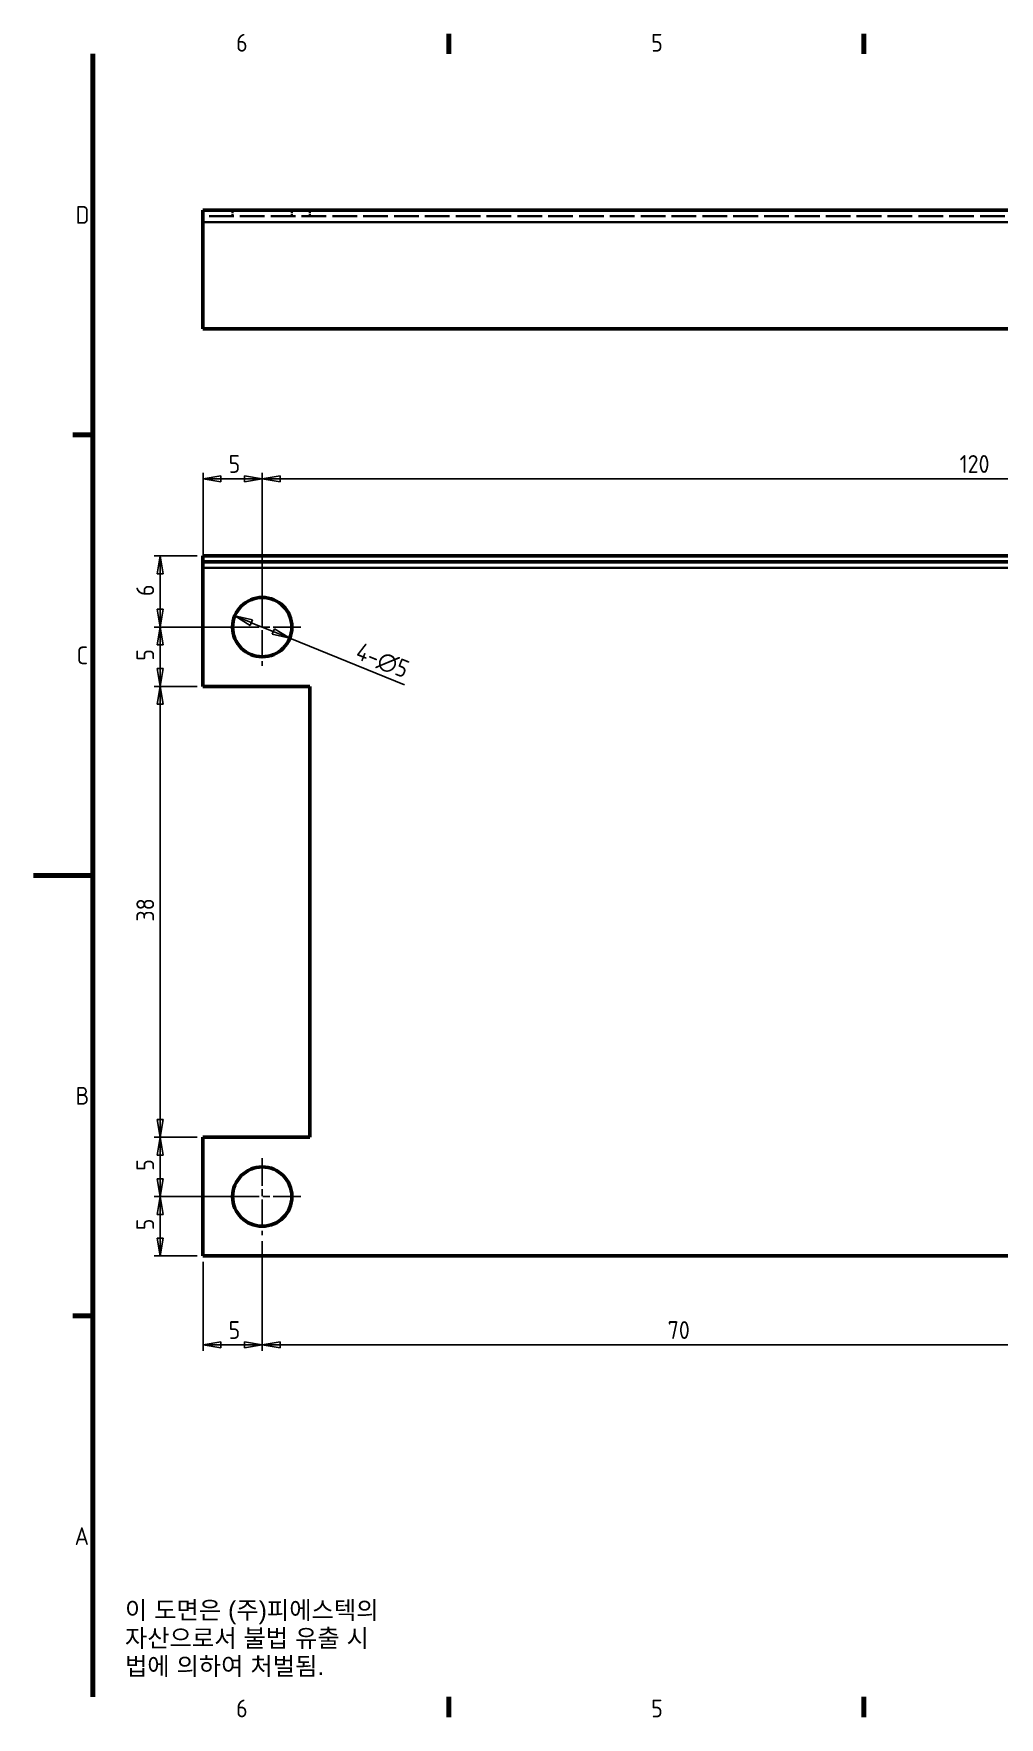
# Model space of a CAD drawing. Header units: millimetres. Extents: x 0 to 210, y 0 to 149.
# Drawn here: x 0 to 81.4, y 3.3 to 145.2 of the extents above; entities that cross this region are included whole.
import ezdxf

# ---------------------------------------------------------------- set-up
doc = ezdxf.new("R2010")
doc.units = ezdxf.units.MM
doc.header["$LTSCALE"] = 0.5
doc.linetypes.add('CHAIN', pattern=[0.3543, 0.2362, -0.0295, 0.0591, -0.0295])
doc.linetypes.add('DASHED', pattern=[0.2067, 0.1654, -0.0413])
doc.layers.get('0').update_dxf_attribs({"lineweight": 25})
for name, color, linetype, lineweight in [('가려진 것(ISO)', 5, 'DASHED', 35), ('가시적인 것(ISO)', 7, 'Continuous', 50), ('가시적인 좁은 것(ISO)', 1, 'Continuous', 35), ('경계(ISO)', 7, 'Continuous', 70), ('기호(ISO)', 7, 'Continuous', 25), ('중심 표식(ISO)', 1, 'Continuous', 25), ('치수(ISO)', 7, 'Continuous', 25)]:
    doc.layers.add(name, color=color, linetype=linetype, lineweight=lineweight)
doc.styles.add('ISO Proportional', font='arial.ttf')
doc.styles.add('ISO ProportionalPSTEK', font='isocp.shx')
doc.dimstyles.new('PSTEK', dxfattribs={"dimscale": 0.5, "dimtxt": 3, "dimasz": 3, "dimexe": 1, "dimexo": 1, "dimgap": 1, "dimtad": 1, "dimrnd": 1e-08, "dimdsep": 46, "dimtxsty": 'ISO ProportionalPSTEK', "dimblk": 'Filled-1', "dimcen": 0.09, "dimdle": 10, "dimclrd": 3, "dimclre": 3, "dimclrt": 1, "dimadec": 1, "dimazin": 2, "dimtfac": 1, "dimtmove": 0, "dimatfit": 3, "dimfxl": 0, "dimtolj": 1, "dimlwd": -1, "dimlwe": -1, "dimarcsym": 0})

# ---------------------------------------------------------------- blocks, each defined once
blk = doc.blocks.new('경계 Default Border')
at = {"layer": '경계(ISO)'}
for p, q in [((70, 287), (70, 290.4)), ((140, 287), (140, 290.4)), ((10, 222.75), (6.6, 222.75)), ((10, 74.25), (6.6, 74.25)), ((70, 10), (70, 6.6)), ((140, 10), (140, 6.6))]:
    blk.add_line(p, q, dxfattribs=at)
at = {"layer": '경계(ISO)', "flags": 128}
for points in [[(10, 10), (10, 287)], [(0, 148.5), (10, 148.5)]]:
    blk.add_lwpolyline(points, dxfattribs=at)
at = {"layer": '경계(ISO)', "color": 1, "char_height": 3, "attachment_point": 7, "style": 'ISO ProportionalPSTEK'}
for s, insert in [('6', (34.14, 287.37)), ('5', (104.14, 287.37)), ('D', (7.08, 258.35)), ('C', (7.24, 184.1)), ('B', (7.08, 109.85)), ('A', (6.91, 35.62)), ('6', (34.14, 6.57)), ('5', (104.14, 6.57))]:
    blk.add_mtext(s, dxfattribs=dict(at, insert=insert))
blk = doc.blocks.new('Filled-1')
at = {"color": 0}
for p, q in [((0, 0), (-1, 0.167)), ((-1, 0.167), (-1, -0.167)), ((-1, 0), (0, 0)), ((-1, -0.167), (0, 0))]:
    blk.add_line(p, q, dxfattribs=at)
at = {"color": 0, "flags": 128}
blk.add_lwpolyline([(-1, -0.167), (0, 0)], dxfattribs=at)
at = {"color": 0}
blk.add_solid([(-1, -0.167), (0, 0), (-1, 0.167), (-1, -0.167)], dxfattribs=at)
blk = doc.blocks.new('*D14')
at = {"layer": 'Defpoints', "color": 0}
for p in [(19.28, 107.68), (14.28, 100.18), (19.28, 95.18)]:
    blk.add_point(p, dxfattribs=at)
at = {"layer": '치수(ISO)', "color": 3}
for p, q in [((14.28, 100.68), (14.28, 108.18)), ((19.28, 95.68), (19.28, 108.18)), ((15.78, 107.68), (17.78, 107.68))]:
    blk.add_line(p, q, dxfattribs=at)
at = {"layer": '치수(ISO)', "color": 3, "xscale": 1.5, "yscale": 1.5, "zscale": 1.5, "rotation": 180}
blk.add_blockref('Filled-1', (14.28, 107.68), dxfattribs=at)
at = {"layer": '치수(ISO)', "color": 3, "xscale": 1.5, "yscale": 1.5, "zscale": 1.5}
blk.add_blockref('Filled-1', (19.28, 107.68), dxfattribs=at)
at = {"layer": '치수(ISO)', "color": 1, "insert": (16.44, 109.68), "char_height": 1.5, "attachment_point": 1, "style": 'ISO ProportionalPSTEK'}
blk.add_mtext('\\A1;5', dxfattribs=at)
blk = doc.blocks.new('*D15')
at = {"layer": 'Defpoints', "color": 0}
for p in [(139.28, 107.68), (139.28, 98.43), (19.28, 95.18)]:
    blk.add_point(p, dxfattribs=at)
at = {"layer": '치수(ISO)', "color": 3}
for p, q in [((19.28, 95.68), (19.28, 108.18)), ((139.28, 98.93), (139.28, 108.18)), ((20.78, 107.68), (137.78, 107.68))]:
    blk.add_line(p, q, dxfattribs=at)
at = {"layer": '치수(ISO)', "color": 3, "xscale": 1.5, "yscale": 1.5, "zscale": 1.5, "rotation": 180}
blk.add_blockref('Filled-1', (19.28, 107.68), dxfattribs=at)
at = {"layer": '치수(ISO)', "color": 3, "xscale": 1.5, "yscale": 1.5, "zscale": 1.5}
blk.add_blockref('Filled-1', (139.28, 107.68), dxfattribs=at)
at = {"layer": '치수(ISO)', "color": 1, "insert": (78.08, 109.68), "char_height": 1.5, "attachment_point": 1, "style": 'ISO ProportionalPSTEK'}
blk.add_mtext('\\A1;120', dxfattribs=at)
blk = doc.blocks.new('*D18')
at = {"layer": 'Defpoints', "color": 0}
for p in [(10.66, 101.18), (14.28, 101.18), (19.28, 95.18)]:
    blk.add_point(p, dxfattribs=at)
at = {"layer": '치수(ISO)', "color": 3}
for p, q in [((13.78, 101.18), (10.16, 101.18)), ((10.66, 96.68), (10.66, 99.68)), ((18.78, 95.18), (10.16, 95.18))]:
    blk.add_line(p, q, dxfattribs=at)
at = {"layer": '치수(ISO)', "color": 3, "xscale": 1.5, "yscale": 1.5, "zscale": 1.5}
for p, rotation in [((10.66, 101.18), 90), ((10.66, 95.18), 270)]:
    blk.add_blockref('Filled-1', p, dxfattribs=dict(at, rotation=rotation))
at = {"layer": '치수(ISO)', "color": 1, "insert": (8.66, 97.8), "char_height": 1.5, "attachment_point": 1, "rotation": 90, "style": 'ISO ProportionalPSTEK'}
blk.add_mtext('\\A1;6', dxfattribs=at)
blk = doc.blocks.new('*D19')
at = {"layer": 'Defpoints', "color": 0}
for p in [(10.66, 95.18), (19.28, 95.18), (14.28, 90.18)]:
    blk.add_point(p, dxfattribs=at)
at = {"layer": '치수(ISO)', "color": 3}
for p, q in [((18.78, 95.18), (10.16, 95.18)), ((10.66, 91.68), (10.66, 93.68)), ((13.78, 90.18), (10.16, 90.18))]:
    blk.add_line(p, q, dxfattribs=at)
at = {"layer": '치수(ISO)', "color": 3, "xscale": 1.5, "yscale": 1.5, "zscale": 1.5}
for p, rotation in [((10.66, 95.18), 90), ((10.66, 90.18), 270)]:
    blk.add_blockref('Filled-1', p, dxfattribs=dict(at, rotation=rotation))
at = {"layer": '치수(ISO)', "color": 1, "insert": (8.66, 92.35), "char_height": 1.5, "attachment_point": 1, "rotation": 90, "style": 'ISO ProportionalPSTEK'}
blk.add_mtext('\\A1;5', dxfattribs=at)
blk = doc.blocks.new('*D20')
at = {"layer": 'Defpoints', "color": 0}
for p in [(10.66, 90.18), (14.28, 90.18), (14.28, 52.18)]:
    blk.add_point(p, dxfattribs=at)
at = {"layer": '치수(ISO)', "color": 3}
for p, q in [((13.78, 90.18), (10.16, 90.18)), ((10.66, 53.68), (10.66, 88.68)), ((13.78, 52.18), (10.16, 52.18))]:
    blk.add_line(p, q, dxfattribs=at)
at = {"layer": '치수(ISO)', "color": 3, "xscale": 1.5, "yscale": 1.5, "zscale": 1.5}
for p, rotation in [((10.66, 90.18), 90), ((10.66, 52.18), 270)]:
    blk.add_blockref('Filled-1', p, dxfattribs=dict(at, rotation=rotation))
at = {"layer": '치수(ISO)', "color": 1, "insert": (8.66, 70.36), "char_height": 1.5, "attachment_point": 1, "rotation": 90, "style": 'ISO ProportionalPSTEK'}
blk.add_mtext('\\A1;38', dxfattribs=at)
blk = doc.blocks.new('*D21')
at = {"layer": 'Defpoints', "color": 0}
for p in [(10.66, 52.18), (14.28, 52.18), (19.28, 47.18)]:
    blk.add_point(p, dxfattribs=at)
at = {"layer": '치수(ISO)', "color": 3}
for p, q in [((13.78, 52.18), (10.16, 52.18)), ((10.66, 48.68), (10.66, 50.68)), ((18.78, 47.18), (10.16, 47.18))]:
    blk.add_line(p, q, dxfattribs=at)
at = {"layer": '치수(ISO)', "color": 3, "xscale": 1.5, "yscale": 1.5, "zscale": 1.5}
for p, rotation in [((10.66, 52.18), 90), ((10.66, 47.18), 270)]:
    blk.add_blockref('Filled-1', p, dxfattribs=dict(at, rotation=rotation))
at = {"layer": '치수(ISO)', "color": 1, "insert": (8.66, 49.35), "char_height": 1.5, "attachment_point": 1, "rotation": 90, "style": 'ISO ProportionalPSTEK'}
blk.add_mtext('\\A1;5', dxfattribs=at)
blk = doc.blocks.new('*D22')
at = {"layer": 'Defpoints', "color": 0}
for p in [(10.66, 47.18), (19.28, 47.18), (14.28, 42.18)]:
    blk.add_point(p, dxfattribs=at)
at = {"layer": '치수(ISO)', "color": 3}
for p, q in [((18.78, 47.18), (10.16, 47.18)), ((10.66, 43.68), (10.66, 45.68)), ((13.78, 42.18), (10.16, 42.18))]:
    blk.add_line(p, q, dxfattribs=at)
at = {"layer": '치수(ISO)', "color": 3, "xscale": 1.5, "yscale": 1.5, "zscale": 1.5}
for p, rotation in [((10.66, 47.18), 90), ((10.66, 42.18), 270)]:
    blk.add_blockref('Filled-1', p, dxfattribs=dict(at, rotation=rotation))
at = {"layer": '치수(ISO)', "color": 1, "insert": (8.66, 44.34), "char_height": 1.5, "attachment_point": 1, "rotation": 90, "style": 'ISO ProportionalPSTEK'}
blk.add_mtext('\\A1;5', dxfattribs=at)
blk = doc.blocks.new('*D23')
at = {"layer": 'Defpoints', "color": 0}
for p in [(19.28, 43.93), (14.28, 42.18), (19.28, 34.68)]:
    blk.add_point(p, dxfattribs=at)
at = {"layer": '치수(ISO)', "color": 3}
for p, q in [((19.28, 43.43), (19.28, 34.18)), ((14.28, 41.68), (14.28, 34.18)), ((15.78, 34.68), (17.78, 34.68))]:
    blk.add_line(p, q, dxfattribs=at)
at = {"layer": '치수(ISO)', "color": 3, "xscale": 1.5, "yscale": 1.5, "zscale": 1.5, "rotation": 180}
blk.add_blockref('Filled-1', (14.28, 34.68), dxfattribs=at)
at = {"layer": '치수(ISO)', "color": 3, "xscale": 1.5, "yscale": 1.5, "zscale": 1.5}
blk.add_blockref('Filled-1', (19.28, 34.68), dxfattribs=at)
at = {"layer": '치수(ISO)', "color": 1, "insert": (16.44, 36.68), "char_height": 1.5, "attachment_point": 1, "style": 'ISO ProportionalPSTEK'}
blk.add_mtext('\\A1;5', dxfattribs=at)
blk = doc.blocks.new('*D24')
at = {"layer": 'Defpoints', "color": 0}
for p in [(89.28, 46.68), (19.28, 43.93), (89.28, 34.68)]:
    blk.add_point(p, dxfattribs=at)
at = {"layer": '치수(ISO)', "color": 3}
for p, q in [((89.28, 46.18), (89.28, 34.18)), ((19.28, 43.43), (19.28, 34.18)), ((20.78, 34.68), (87.78, 34.68))]:
    blk.add_line(p, q, dxfattribs=at)
at = {"layer": '치수(ISO)', "color": 3, "xscale": 1.5, "yscale": 1.5, "zscale": 1.5, "rotation": 180}
blk.add_blockref('Filled-1', (19.28, 34.68), dxfattribs=at)
at = {"layer": '치수(ISO)', "color": 3, "xscale": 1.5, "yscale": 1.5, "zscale": 1.5}
blk.add_blockref('Filled-1', (89.28, 34.68), dxfattribs=at)
at = {"layer": '치수(ISO)', "color": 1, "insert": (53.46, 36.68), "char_height": 1.5, "attachment_point": 1, "style": 'ISO ProportionalPSTEK'}
blk.add_mtext('\\A1;70', dxfattribs=at)
blk = doc.blocks.new('*D33')
at = {"layer": 'Defpoints', "color": 0}
for p in [(16.96, 96.12), (21.59, 94.24)]:
    blk.add_point(p, dxfattribs=at)
at = {"layer": '치수(ISO)', "color": 3}
for p, q in [((18.35, 95.55), (20.2, 94.8)), ((21.59, 94.24), (31.26, 90.31))]:
    blk.add_line(p, q, dxfattribs=at)
at = {"layer": '치수(ISO)', "color": 3, "xscale": 1.5, "yscale": 1.5, "zscale": 1.5}
for p, rotation in [((16.96, 96.12), 157.8830061205321), ((21.59, 94.24), 337.8830061205321)]:
    blk.add_blockref('Filled-1', p, dxfattribs=dict(at, rotation=rotation))
at = {"layer": '치수(ISO)', "color": 1, "insert": (27.6, 93.95), "char_height": 1.5, "attachment_point": 1, "rotation": 337.883, "style": 'ISO ProportionalPSTEK'}
blk.add_mtext('\\A1;4-∅5', dxfattribs=at)

msp = doc.modelspace()

# ---------------------------------------------------------------- linework, layer by layer
at = {"layer": '가려진 것(ISO)', "ltscale": 25.157232}
msp.add_line((144.2773, 129.8244), (14.2773, 129.8244), dxfattribs=at)
at = {"layer": '가려진 것(ISO)', "ltscale": 1.904597}
for p, q in [((16.7773, 129.8244), (16.7773, 130.3244)), ((21.7773, 129.8244), (21.7773, 130.3244)), ((23.2773, 129.8244), (23.2773, 130.3244))]:
    msp.add_line(p, q, dxfattribs=at)
at = {"layer": '가시적인 것(ISO)'}
for p, q in [((14.2773, 130.3244), (144.2773, 130.3244)), ((14.2773, 130.3244), (14.2773, 129.3244)), ((14.2773, 120.3244), (14.2773, 129.3244)), ((144.2773, 120.3244), (14.2773, 120.3244)), ((14.2773, 100.6777), (14.2773, 101.1777)), ((144.2773, 101.1777), (14.2773, 101.1777)), ((14.2773, 100.6777), (14.2773, 100.1777)), ((144.2773, 100.6777), (14.2773, 100.6777)), ((14.2773, 100.1777), (14.2773, 90.1777)), ((14.2773, 90.1777), (23.2773, 90.1777)), ((23.2773, 90.1777), (23.2773, 52.1777)), ((23.2773, 52.1777), (14.2773, 52.1777)), ((14.2773, 52.1777), (14.2773, 42.1777)), ((14.2773, 42.1777), (84.2773, 42.1777))]:
    msp.add_line(p, q, dxfattribs=at)
for centre in [(19.2773, 95.1777), (19.2773, 47.1777)]:
    msp.add_circle(centre, 2.5, dxfattribs=at)
at = {"layer": '가시적인 좁은 것(ISO)'}
for p, q in [((144.2773, 129.3244), (14.2773, 129.3244)), ((144.2773, 100.1777), (14.2773, 100.1777))]:
    msp.add_line(p, q, dxfattribs=at)
at = {"layer": '중심 표식(ISO)', "linetype": 'CHAIN', "ltscale": 19.757267}
for p, q in [((19.2773, 98.4277), (19.2773, 91.9277)), ((22.5273, 95.1777), (16.0273, 95.1777)), ((19.2773, 50.4277), (19.2773, 43.9277)), ((22.5273, 47.1777), (16.0273, 47.1777))]:
    msp.add_line(p, q, dxfattribs=at)

# ---------------------------------------------------------------- block references
at = {"xscale": 0.5, "yscale": 0.5, "zscale": 0.5}
msp.add_blockref('경계 Default Border', (0, 0), dxfattribs=at)

# ---------------------------------------------------------------- texts
at = {"layer": '기호(ISO)', "color": 7, "insert": (7.6973, 13.0779), "char_height": 1.5, "width": 25.620069, "attachment_point": 1, "line_spacing_factor": 0.944221, "style": 'ISO Proportional'}
msp.add_mtext('{\\fArial|b0|i0;이 도면은 (주)피에스텍의\\P자산으로서 불법 유출 시 \\P법에 의하여 처벌됨.}', dxfattribs=at)

# ---------------------------------------------------------------- dimensions: what is measured, and where the dimension line sits
at = {"layer": '치수(ISO)', "color": 3}
for base, p1, p2, angle, override, picture, middle in [((19.2773, 107.6777), (14.2773, 100.1777), (19.2773, 95.1777), 180, {"dimdec": 2, "dimblk2": 'Filled-1', "dimsah": 1, "dimtp": 0, "dimtm": 0, "dimtdec": 2, "dimtofl": 0, "dimatfit": 1}, '*D14', (16.7723, 107.6777)), ((139.2773, 107.6777), (19.2773, 95.1777), (139.2773, 98.4277), 180, {"dimdec": 2, "dimblk1": 'Filled-1', "dimblk2": 'Filled-1', "dimsah": 1, "dimtp": 0, "dimtm": 0, "dimtdec": 2, "dimtofl": 0, "dimatfit": 1}, '*D15', (79.2823, 107.6777)), ((10.6601, 101.1777), (19.2773, 95.1777), (14.2773, 101.1777), 90, {"dimdec": 2, "dimblk1": 'Filled-1', "dimsah": 1, "dimtp": 0, "dimtm": 0, "dimtdec": 2, "dimtofl": 0, "dimatfit": 1}, '*D18', (10.6601, 98.1827)), ((10.6601, 95.1777), (14.2773, 90.1777), (19.2773, 95.1777), 90, {"dimdec": 2, "dimblk1": 'Filled-1', "dimblk2": 'Filled-1', "dimsah": 1, "dimtp": 0, "dimtm": 0, "dimtdec": 2, "dimtofl": 0, "dimatfit": 1}, '*D19', (10.6601, 92.6827)), ((10.6601, 90.1777), (14.2773, 52.1777), (14.2773, 90.1777), 90, {"dimdec": 2, "dimblk1": 'Filled-1', "dimblk2": 'Filled-1', "dimsah": 1, "dimtp": 0, "dimtm": 0, "dimtdec": 2, "dimtofl": 0, "dimatfit": 1}, '*D20', (10.6601, 71.1827)), ((10.6601, 52.1777), (19.2773, 47.1777), (14.2773, 52.1777), 90, {"dimdec": 2, "dimblk1": 'Filled-1', "dimblk2": 'Filled-1', "dimsah": 1, "dimtp": 0, "dimtm": 0, "dimtdec": 2, "dimtofl": 0, "dimatfit": 1}, '*D21', (10.6601, 49.6827)), ((10.6601, 47.1777), (14.2773, 42.1777), (19.2773, 47.1777), 90, {"dimdec": 2, "dimblk2": 'Filled-1', "dimsah": 1, "dimtp": 0, "dimtm": 0, "dimtdec": 2, "dimtofl": 0, "dimatfit": 1}, '*D22', (10.6601, 44.6727)), ((89.2773, 34.6777), (19.2773, 43.9277), (89.2773, 46.6777), 180, {"dimdec": 2, "dimblk1": 'Filled-1', "dimblk2": 'Filled-1', "dimsah": 1, "dimtp": 0, "dimtm": 0, "dimtdec": 2, "dimtofl": 0, "dimatfit": 1}, '*D24', (54.2823, 34.6777)), ((19.2773, 34.6777), (14.2773, 42.1777), (19.2773, 43.9277), 180, {"dimdec": 2, "dimblk2": 'Filled-1', "dimsah": 1, "dimtp": 0, "dimtm": 0, "dimtdec": 2, "dimtofl": 0, "dimatfit": 1}, '*D23', (16.7723, 34.6777))]:
    dim = msp.add_linear_dim(base=base, p1=p1, p2=p2, angle=angle, dimstyle='PSTEK', override=override, dxfattribs=at)
    dim.commit()
    dim.dimension.update_dxf_attribs({"geometry": picture, "text_midpoint": middle, "dimtype": 160})
dim = msp.add_diameter_dim_2p(p1=(16.9613, 96.119), p2=(21.5934, 94.2365), text='4-<>', dimstyle='PSTEK', override={"dimdec": 2, "dimlfac": 1, "dimtp": 0, "dimtm": 0, "dimtdec": 2, "dimatfit": 2}, dxfattribs=at)
dim.commit()
dim.dimension.update_dxf_attribs({"geometry": '*D33', "text_midpoint": (28.8244, 91.2978), "dimtype": 163})

doc.saveas('drawing.dxf')
